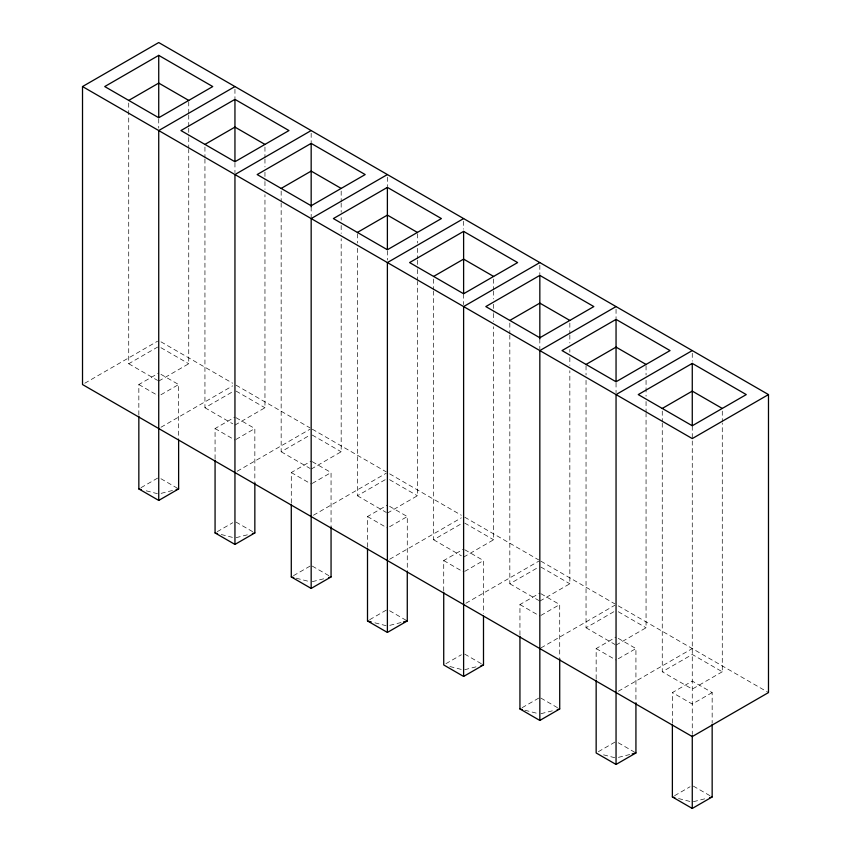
<?xml version="1.0" encoding="UTF-8"?>
<svg xmlns="http://www.w3.org/2000/svg" width="851" height="851" viewBox="0 0 851 851"><rect width="100%" height="100%" fill="white"/><g stroke="black" fill="none" stroke-linecap="round" stroke-linejoin="round"><path stroke-width="0.64" stroke-dasharray="4.25 3.19" d="M84.792 383.227L157.595 341.198M128.724 103.056L128.724 363.749L157.626 347.07M138.841 414.937L138.841 384.546L158.733 373.057M158.733 381.078L188.741 363.749L188.741 149.372M160.945 394.747L178.625 384.546L178.625 438.722M161.009 427.234L232.674 385.854M204.942 158.977L204.942 407.757L232.727 391.715M215.069 458.934L215.069 428.542L234.95 417.064M234.95 425.075L264.959 407.757L264.959 194.709M141.053 487.666L157.626 478.092M236.057 439.393L254.843 428.542L254.843 481.4M237.227 471.231L310.03 429.202M281.16 202.974L281.16 451.764L310.062 435.074M291.287 502.941L291.287 472.55L311.168 461.061M311.168 469.082L341.177 451.764L341.177 238.706M217.271 531.662L232.749 522.737M312.274 483.4L331.06 472.55L331.06 525.407M313.445 515.238L386.258 473.209M357.388 248.311L357.388 495.761L386.28 479.081M367.504 546.948L367.504 516.557L387.386 505.068M387.386 513.089L417.394 495.761L417.394 281.394M293.489 575.67L310.072 566.096M389.598 526.758L407.278 516.557L407.278 570.734M389.662 559.245L461.338 517.865M433.606 290.989L433.606 539.768L461.391 523.727M443.722 590.956L443.722 560.554L463.614 549.076M463.614 557.097L493.612 539.768L493.612 326.72M369.706 619.677L386.29 610.103M464.71 571.404L483.496 560.554L483.496 613.411M465.88 603.253L538.694 561.213M509.823 334.996L509.823 583.775L538.715 567.085M519.94 634.952L519.94 604.561L539.832 593.083M539.832 601.093L569.84 583.775L569.84 370.717M445.924 663.674L461.402 654.749M540.928 615.411L559.713 604.561L559.713 657.419M540.97 647.909L614.911 605.221M586.041 380.323L586.041 627.772L614.933 611.092M596.157 678.96L596.157 648.568L616.05 637.08M616.05 645.101L646.058 627.772L646.058 413.405M522.152 707.681L538.726 698.118M618.252 658.77L635.931 648.568L635.931 701.426M618.326 691.257L692.267 648.568M662.259 423L662.259 671.779L692.267 654.462L722.276 671.779L722.276 423M672.375 722.967L672.375 692.576L692.267 681.087L712.159 692.576L712.159 722.967M722.276 671.779L692.267 689.108L662.259 671.779M598.37 751.688L614.943 742.115M712.159 692.576L692.267 704.054L672.375 692.576M674.588 795.696L690.055 786.76M161.137 493.346L173.625 490.197M236.099 537.662L247.343 534.832M312.317 581.669L326.061 578.201M389.79 625.357L401.034 622.528M464.752 669.684L476.007 666.844M540.981 713.681L554.724 710.223M618.443 757.369L629.687 754.539M693.416 801.695L704.66 798.855M146.266 490.825L157.392 493.665M221.249 534.513L232.376 537.353M296.233 578.201L309.838 581.669M374.919 622.836L386.056 625.676M449.902 666.524L462.274 669.684M524.886 710.223L538.492 713.681M603.572 754.848L614.709 757.688M678.555 798.546L690.927 801.695M161.009 341.847L232.674 383.227M236.089 385.195L310.03 427.893M312.306 429.202L386.258 471.89M389.662 473.858L461.338 515.238M464.742 517.206L538.694 559.905M540.97 561.213L614.911 603.902M618.326 605.88L768.485 692.576M160.956 347.708L188.741 363.749M236.067 391.077L264.959 407.757M312.285 435.074L341.177 451.764M389.609 479.719L417.394 495.761M464.72 523.088L493.612 539.768M540.938 567.085L569.84 583.775M618.273 611.731L646.058 627.772M160.945 374.334L178.625 384.546M236.057 417.703L254.843 428.542M312.274 461.699L331.06 472.55M389.598 506.345L407.278 516.557M464.71 549.714L483.496 560.554M540.928 593.721L559.713 604.561M618.252 638.356L635.931 648.568M128.724 363.749L157.626 380.429M204.942 407.757L232.727 423.798M281.16 451.764L310.062 468.444M357.388 495.761L386.28 512.451M433.606 539.768L461.391 555.809M509.823 583.775L538.715 600.455M586.041 627.772L614.933 644.462M138.841 384.546L158.733 396.023M215.069 428.542L234.95 440.031M291.287 472.55L311.168 484.028M367.504 516.557L387.386 528.035M443.722 560.554L463.614 572.042M519.94 604.561L539.832 616.05M596.157 648.568L616.05 660.046M160.945 478.73L178.625 488.931M236.057 522.099L254.843 532.939M312.274 566.096L331.06 576.946M389.598 610.741L407.278 620.953M464.71 654.111L483.496 664.95M540.928 698.118L559.713 708.957M618.252 742.753L635.931 752.965M693.374 786.122L712.159 796.962M722.276 411.086L722.276 421.681M692.267 353.229L692.267 361.175M692.267 426.074L692.267 734.445M662.259 411.086L662.259 421.681M646.058 365.76L646.058 375.025M646.058 380.323L646.058 396.204M646.058 401.491L646.058 412.075M616.05 309.221L616.05 318.497M616.05 382.844L616.05 392.662M586.041 365.76L586.041 375.025M569.84 323.082L569.84 333.666M569.84 334.996L569.84 342.932M569.84 349.548L569.84 352.197M569.84 357.484L569.84 365.43M539.832 265.225L539.832 274.49M539.832 338.836L539.832 349.431M509.823 323.082L509.823 333.666M493.612 279.075L493.612 289.67M493.612 290.989L493.612 298.924M493.612 304.222L493.612 312.157M493.612 313.487L493.612 321.423M463.614 221.217L463.614 229.164M463.614 294.052L463.614 304.647M433.606 279.075L433.606 289.67M417.394 233.748L417.394 243.014M417.394 248.311L417.394 258.895M417.394 260.215L417.394 268.161M417.394 269.48L417.394 280.064M387.386 177.21L387.386 186.486M387.386 250.832L387.386 260.098M357.388 233.748L357.388 243.014M341.177 191.071L341.177 201.655M341.177 202.974L341.177 212.239M341.177 217.537L341.177 220.186M341.177 225.472L341.177 233.419M311.168 133.203L311.168 142.479M311.168 206.825L311.168 217.654M281.16 191.071L281.16 201.655M264.959 147.063L264.959 157.648M264.959 158.977L264.959 166.913M264.959 172.21L264.959 180.146M264.959 181.476L264.959 189.411M234.95 89.206L234.95 98.471M234.95 162.828L234.95 172.636M204.942 147.063L204.942 157.648M188.741 101.737L188.741 113.651M188.741 114.97L188.741 126.884M188.741 128.203L188.741 136.139M188.741 137.468L188.741 148.053M158.733 118.821L158.733 128.086"/><path stroke-width="1.28" d="M82.515 86.557L158.733 42.55L768.485 394.587L768.485 692.576L692.267 736.572L82.515 384.546L82.515 86.557L692.267 438.584L768.485 394.587M158.733 55.368L104.726 86.557L158.733 117.736L212.75 86.557L158.733 55.368L158.733 117.491M128.724 100.418L158.733 83.09L188.741 100.418M234.95 86.557L158.733 130.554L158.733 428.542M234.95 99.376L180.944 130.554L234.95 161.743L288.968 130.554L234.95 99.376L234.95 161.499M204.942 144.415L234.95 127.097L264.959 144.415M311.168 130.554L234.95 174.561L234.95 544.427L215.069 532.939L215.069 460.263M311.168 143.383L257.162 174.561L311.168 205.751L365.185 174.561L311.168 143.383L311.168 206.825M281.16 188.422L311.168 171.094L341.177 188.422M387.386 174.561L311.168 218.569L311.168 588.424L291.287 576.946L291.287 504.26M387.386 187.38L333.379 218.569L387.386 249.747L441.403 218.569L387.386 187.38L387.386 249.513M357.388 232.429L387.386 215.101L417.394 232.429M463.614 218.569L387.386 262.576L387.386 632.431L367.504 620.953L367.504 548.267M463.614 231.387L409.597 262.576L463.614 293.755L517.621 262.576L463.614 231.387L463.614 293.51M433.606 276.437L463.614 259.108L493.612 276.437M539.832 262.576L463.614 306.573L463.614 676.439L443.722 664.95L443.722 592.275M539.832 275.394L485.815 306.573L539.832 337.762L593.838 306.573L539.832 275.394L539.832 338.836M138.841 416.256L138.841 488.931L158.733 500.42L178.625 488.931L178.625 440.041M509.823 320.433L539.832 303.116L569.84 320.433M616.05 306.573L539.832 350.58L539.832 720.446L519.94 708.957L519.94 636.282M616.05 319.391L562.032 350.58L616.05 381.769L670.056 350.58L616.05 319.391L616.05 381.525M234.95 544.427L254.843 532.939L254.843 482.73M586.041 364.441L616.05 347.112L646.058 364.441M692.267 350.58L616.05 394.587L616.05 764.443L596.157 752.965L596.157 680.279M692.267 363.398L638.25 394.587L692.267 425.766L746.274 394.587L692.267 363.398L692.267 425.521M311.168 588.424L331.06 576.946L331.06 526.726M662.259 408.448L692.267 391.12L722.276 408.448M387.386 632.431L407.278 620.953L407.278 572.053M463.614 676.439L483.496 664.95L483.496 616.06M539.832 720.446L559.713 708.957L559.713 658.738M616.05 764.443L635.931 752.965L635.931 702.745M672.375 724.286L672.375 796.962L692.267 808.45L712.159 796.962L712.159 724.286M176.125 489.57L178.625 488.931M252.343 533.566L254.843 532.939M328.56 577.574L331.06 576.946M403.534 621.89L407.278 620.953M480.996 665.588L483.496 664.95M557.214 709.585L559.713 708.957M632.187 753.912L635.931 752.965M709.66 797.6L712.159 796.962M138.841 488.931L141.319 489.57M215.069 532.939L217.537 533.566M291.287 576.946L293.755 577.574M367.504 620.953L371.206 621.89M519.94 708.957L522.408 709.585M672.375 796.962L674.843 797.6M692.267 735.775L692.267 808.45M158.733 429.064L158.733 500.42"/></g></svg>
